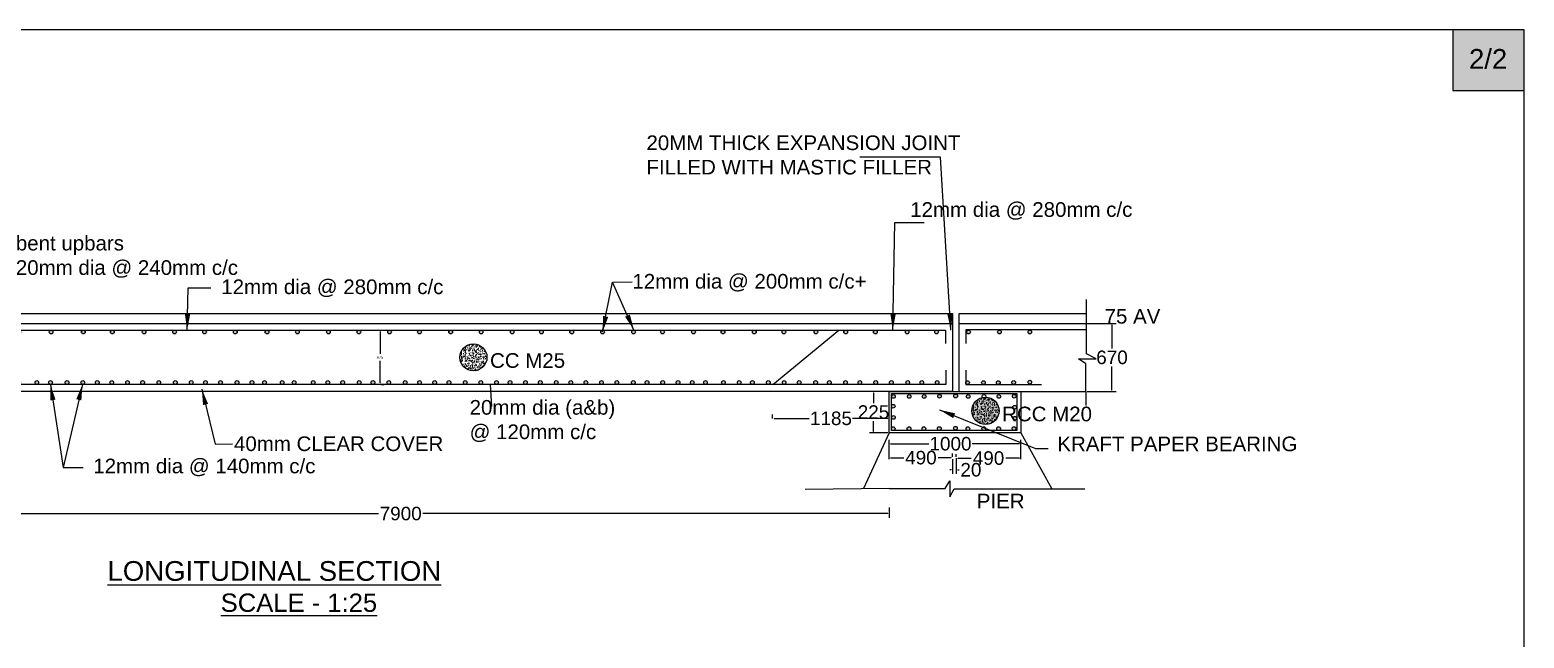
# Model space of a CAD drawing. Header units: inches. Extents: x 0 to 11487, y 0 to 10656.
# Drawn here: x 365.6 to 431.9, y 237.4 to 264.4 of the extents above; entities that cross this region are included whole.
import ezdxf

# ---------------------------------------------------------------- set-up
doc = ezdxf.new("R2010")
doc.units = ezdxf.units.IN
doc.header["$MEASUREMENT"] = 0
for name, color, linetype in [('DIMENSION', 255, 'Continuous'), ('DRAWING', 7, 'Continuous'), ('HATCH', 7, 'Continuous'), ('TEXT', 255, 'Continuous')]:
    doc.layers.add(name, color=color, linetype=linetype)
doc.styles.get("Standard").update_dxf_attribs({"font": 'arial.ttf'})
doc.styles.add('TIMES NEW ROMAN', font='times.ttf')
doc.dimstyles.new('dig', dxfattribs={"dimtxt": 0.125, "dimasz": 0.0625, "dimexe": 0.18, "dimexo": 0.0625, "dimgap": 0.09, "dimtad": 0, "dimtih": 1, "dimtoh": 1, "dimdec": 4, "dimzin": 0, "dimdsep": 46, "dimtxsty": 'Standard', "dimcen": 0.09, "dimadec": 0, "dimazin": 0, "dimtfac": 1, "dimtdec": 4, "dimtofl": 0, "dimtmove": 0, "dimatfit": 3, "dimldrblk": 'ARCHTICK', "dimfxl": 1, "dimtolj": 1, "dimtzin": 0, "dimarcsym": 0})
doc.dimstyles.new('ISO-25', dxfattribs={"dimtxt": 0.636364, "dimasz": 0.703125, "dimexe": 1.25, "dimexo": 0.625, "dimtad": 0, "dimtih": 1, "dimtoh": 1, "dimlfac": 100, "dimtxsty": 'TIMES NEW ROMAN', "dimcen": 2.5, "dimadec": 0, "dimazin": 0, "dimtfac": 1, "dimtmove": 0, "dimatfit": 3, "dimfxl": 1, "dimarcsym": 0})

# ---------------------------------------------------------------- blocks, each defined once
blk = doc.blocks.new('*D75')
at = {"layer": 'Defpoints', "color": 0, "ltscale": 0.02, "transparency": 16777216}
for p in [(360.416, 243.278), (403.763, 243.278), (403.763, 242.946)]:
    blk.add_point(p, dxfattribs=at)
at = {"layer": 'DIMENSION', "color": 0, "lineweight": -2, "ltscale": 0.02, "transparency": 16777216}
for p, q in [((360.416, 243.215), (360.416, 242.766)), ((360.479, 242.946), (381.107, 242.946)), ((403.7, 242.946), (383.072, 242.946)), ((403.763, 243.215), (403.763, 242.766))]:
    blk.add_line(p, q, dxfattribs=at)
at = {"layer": 'DIMENSION', "color": 0, "ltscale": 0.02, "transparency": 16777216}
for points in [[(360.479, 242.957), (360.479, 242.936), (360.416, 242.946)], [(403.7, 242.957), (403.7, 242.936), (403.763, 242.946)]]:
    blk.add_solid(points, dxfattribs=at)
at = {"layer": 'DIMENSION', "color": 0, "ltscale": 0.02, "transparency": 16777216, "insert": (382.09, 242.946), "char_height": 0.6, "attachment_point": 5}
blk.add_mtext('\\A1;7900', dxfattribs=at)
blk = doc.blocks.new('_ArchTick')
at = {"color": 0, "linetype": 'ByBlock', "const_width": 0.15}
blk.add_lwpolyline([(-0.5, -0.5), (0.5, 0.5)], dxfattribs=at)
blk = doc.blocks.new('*D81')
at = {"layer": 'Defpoints', "color": 0, "ltscale": 0.02, "transparency": 16777216}
for p in [(398.591, 247.17), (398.591, 247.107), (403.763, 247.107)]:
    blk.add_point(p, dxfattribs=at)
at = {"layer": 'DIMENSION', "color": 0, "lineweight": -2, "ltscale": 0.02, "transparency": 16777216}
for p, q in [((398.591, 247.169), (398.591, 247.35)), ((403.763, 247.169), (403.763, 247.35)), ((398.654, 247.17), (400.217, 247.17)), ((403.7, 247.17), (402.137, 247.17))]:
    blk.add_line(p, q, dxfattribs=at)
at = {"layer": 'DIMENSION', "color": 0, "ltscale": 0.02, "transparency": 16777216}
for points in [[(398.654, 247.18), (398.654, 247.159), (398.591, 247.17)], [(403.7, 247.18), (403.7, 247.159), (403.763, 247.17)]]:
    blk.add_solid(points, dxfattribs=at)
at = {"layer": 'DIMENSION', "color": 0, "ltscale": 0.02, "transparency": 16777216, "insert": (401.177, 247.17), "char_height": 0.6, "attachment_point": 5}
blk.add_mtext('\\A1;1185', dxfattribs=at)
blk = doc.blocks.new('*D76')
at = {"layer": 'Defpoints', "color": 0, "ltscale": 0.02, "transparency": 16777216}
for p in [(409.597, 246.043), (403.763, 245.298), (409.597, 245.293)]:
    blk.add_point(p, dxfattribs=at)
at = {"layer": 'DIMENSION', "color": 0, "lineweight": -2, "ltscale": 0.02, "transparency": 16777216}
for p, q in [((403.763, 245.361), (403.763, 246.223)), ((403.825, 246.043), (405.524, 246.043)), ((409.535, 246.043), (407.438, 246.043)), ((409.597, 245.356), (409.597, 246.223))]:
    blk.add_line(p, q, dxfattribs=at)
at = {"layer": 'DIMENSION', "color": 0, "ltscale": 0.02, "transparency": 16777216}
for points in [[(403.825, 246.053), (403.825, 246.032), (403.763, 246.043)], [(409.535, 246.053), (409.535, 246.032), (409.597, 246.043)]]:
    blk.add_solid(points, dxfattribs=at)
at = {"layer": 'DIMENSION', "color": 0, "ltscale": 0.02, "transparency": 16777216, "insert": (406.481, 246.043), "char_height": 0.6, "attachment_point": 5}
blk.add_mtext('\\A1;1000', dxfattribs=at)
blk = doc.blocks.new('*D82')
at = {"layer": 'Defpoints', "color": 0, "ltscale": 0.02, "transparency": 16777216}
for p in [(381.031, 251.084), (381.174, 251.084), (381.161, 248.679)]:
    blk.add_point(p, dxfattribs=at)
at = {"layer": 'DIMENSION', "color": 0, "lineweight": -2, "ltscale": 0.02, "transparency": 16777216}
for p, q in [((381.094, 251.084), (381.354, 251.084)), ((381.174, 251.022), (381.174, 250.036)), ((381.174, 248.742), (381.174, 249.728)), ((381.224, 248.679), (381.354, 248.679))]:
    blk.add_line(p, q, dxfattribs=at)
at = {"layer": 'DIMENSION', "color": 0, "ltscale": 0.02, "transparency": 16777216}
for points in [[(381.164, 251.022), (381.185, 251.022), (381.174, 251.084)], [(381.164, 248.742), (381.185, 248.742), (381.174, 248.679)]]:
    blk.add_solid(points, dxfattribs=at)
at = {"layer": 'DIMENSION', "color": 0, "ltscale": 0.02, "transparency": 16777216, "insert": (381.174, 249.882), "char_height": 0.125, "attachment_point": 5}
blk.add_mtext('\\A1;675', dxfattribs=at)
blk = doc.blocks.new('*D85')
at = {"layer": 'Defpoints', "color": 0, "ltscale": 0.02, "transparency": 16777216}
for p in [(403.065, 248.366), (403.763, 248.366), (403.763, 246.531)]:
    blk.add_point(p, dxfattribs=at)
at = {"layer": 'DIMENSION', "color": 0, "lineweight": -2, "ltscale": 0.02, "transparency": 16777216}
for p, q in [((403.7, 248.366), (402.885, 248.366)), ((403.065, 248.304), (403.065, 247.845)), ((403.065, 246.593), (403.065, 247.052)), ((403.7, 246.531), (402.885, 246.531))]:
    blk.add_line(p, q, dxfattribs=at)
at = {"layer": 'DIMENSION', "color": 0, "ltscale": 0.02, "transparency": 16777216}
for points in [[(403.054, 248.304), (403.075, 248.304), (403.065, 248.366)], [(403.054, 246.593), (403.075, 246.593), (403.065, 246.531)]]:
    blk.add_solid(points, dxfattribs=at)
at = {"layer": 'DIMENSION', "color": 0, "ltscale": 0.02, "transparency": 16777216, "insert": (403.065, 247.448), "char_height": 0.6, "attachment_point": 5}
blk.add_mtext('\\A1;225', dxfattribs=at)
blk = doc.blocks.new('*D78')
at = {"layer": 'Defpoints', "color": 0, "ltscale": 0.02, "transparency": 16777216}
for p in [(403.763, 245.426), (403.763, 245.298), (406.576, 245.41)]:
    blk.add_point(p, dxfattribs=at)
at = {"layer": 'DIMENSION', "color": 0, "lineweight": -2, "ltscale": 0.02, "transparency": 16777216}
for p, q in [((403.763, 245.361), (403.763, 245.606)), ((403.825, 245.426), (404.405, 245.426)), ((406.513, 245.426), (405.933, 245.426)), ((406.576, 245.472), (406.576, 245.606))]:
    blk.add_line(p, q, dxfattribs=at)
at = {"layer": 'DIMENSION', "color": 0, "ltscale": 0.02, "transparency": 16777216}
for points in [[(403.825, 245.436), (403.825, 245.415), (403.763, 245.426)], [(406.513, 245.436), (406.513, 245.415), (406.576, 245.426)]]:
    blk.add_solid(points, dxfattribs=at)
at = {"layer": 'DIMENSION', "color": 0, "ltscale": 0.02, "transparency": 16777216, "insert": (405.169, 245.426), "char_height": 0.6, "attachment_point": 5}
blk.add_mtext('\\A1;490', dxfattribs=at)
blk = doc.blocks.new('*D79')
at = {"layer": 'Defpoints', "color": 0, "ltscale": 0.02, "transparency": 16777216}
for p in [(406.738, 245.407), (409.597, 245.407), (409.597, 245.407)]:
    blk.add_point(p, dxfattribs=at)
at = {"layer": 'DIMENSION', "color": 0, "lineweight": -2, "ltscale": 0.02, "transparency": 16777216}
for p, q in [((406.738, 245.469), (406.738, 245.587)), ((406.801, 245.407), (407.404, 245.407)), ((409.535, 245.407), (408.932, 245.407)), ((409.597, 245.469), (409.597, 245.587))]:
    blk.add_line(p, q, dxfattribs=at)
at = {"layer": 'DIMENSION', "color": 0, "ltscale": 0.02, "transparency": 16777216}
for points in [[(406.801, 245.417), (406.801, 245.396), (406.738, 245.407)], [(409.535, 245.417), (409.535, 245.396), (409.597, 245.407)]]:
    blk.add_solid(points, dxfattribs=at)
at = {"layer": 'DIMENSION', "color": 0, "ltscale": 0.02, "transparency": 16777216, "insert": (408.168, 245.407), "char_height": 0.6, "attachment_point": 5}
blk.add_mtext('\\A1;490', dxfattribs=at)
blk = doc.blocks.new('*D80')
at = {"layer": 'Defpoints', "color": 0, "ltscale": 0.02, "transparency": 16777216}
for p in [(406.576, 245.426), (406.738, 245.469), (406.738, 244.888)]:
    blk.add_point(p, dxfattribs=at)
at = {"layer": 'DIMENSION', "color": 0, "lineweight": -2, "ltscale": 0.02, "transparency": 16777216}
for p, q in [((406.576, 245.363), (406.576, 244.708)), ((406.738, 245.407), (406.738, 244.708)), ((406.513, 244.888), (406.451, 244.888)), ((406.801, 244.888), (406.863, 244.888))]:
    blk.add_line(p, q, dxfattribs=at)
at = {"layer": 'DIMENSION', "color": 0, "ltscale": 0.02, "transparency": 16777216}
for points in [[(406.513, 244.899), (406.513, 244.878), (406.576, 244.888)], [(406.801, 244.899), (406.801, 244.878), (406.738, 244.888)]]:
    blk.add_solid(points, dxfattribs=at)
at = {"layer": 'DIMENSION', "color": 0, "ltscale": 0.02, "transparency": 16777216, "insert": (407.387, 244.888), "char_height": 0.6, "attachment_point": 5}
blk.add_mtext('\\A1;20', dxfattribs=at)
blk = doc.blocks.new('*D86')
at = {"layer": 'Defpoints', "color": 0, "ltscale": 0.02, "transparency": 16777216}
for p in [(412.489, 251.383), (413.645, 251.383), (412.489, 248.366)]:
    blk.add_point(p, dxfattribs=at)
at = {"layer": 'DIMENSION', "color": 0, "lineweight": -2, "ltscale": 0.02, "transparency": 16777216}
for p, q in [((412.551, 251.383), (413.825, 251.383)), ((413.645, 251.32), (413.645, 250.271)), ((413.645, 248.429), (413.645, 249.478)), ((412.551, 248.366), (413.825, 248.366))]:
    blk.add_line(p, q, dxfattribs=at)
at = {"layer": 'DIMENSION', "color": 0, "ltscale": 0.02, "transparency": 16777216}
for points in [[(413.634, 251.32), (413.655, 251.32), (413.645, 251.383)], [(413.634, 248.429), (413.655, 248.429), (413.645, 248.366)]]:
    blk.add_solid(points, dxfattribs=at)
at = {"layer": 'DIMENSION', "color": 0, "ltscale": 0.02, "transparency": 16777216, "insert": (413.645, 249.875), "char_height": 0.6, "attachment_point": 5}
blk.add_mtext('\\A1;670', dxfattribs=at)

msp = doc.modelspace()

# ---------------------------------------------------------------- hatches: boundary and pattern name
at = {"layer": 'HATCH', "ltscale": 0.02}
h = msp.add_hatch(color=256, dxfattribs=at)
h.paths.add_polyline_path([(431.92859, 264.40729), (428.77042, 264.40729), (428.77042, 261.71722), (431.92859, 261.71722)])
h.paths.add_polyline_path([(429.25951, 262.44451), (431.40531, 262.44451), (431.40531, 263.79806), (429.25951, 263.79806)], flags=24)
at = {"layer": 'HATCH'}
h = msp.add_hatch(color=256, dxfattribs=at)
h.paths.add_polyline_path([(372.14218, 251.00375, 0.35194172), (372.07734, 251.08445), (372.04173, 251.08445, 0.35194172), (371.9769, 251.00375, 1)])
h.paths.add_polyline_path([(370.79039, 251.00375, 0.35194172), (370.72556, 251.08445), (370.68995, 251.08445, 0.35194172), (370.62512, 251.00375, 1)])
h.paths.add_polyline_path([(369.37917, 251.00375, 0.35194172), (369.31434, 251.08445), (369.27872, 251.08445, 0.35194172), (369.21389, 251.00375, 1)])
h.paths.add_polyline_path([(368.0929, 251.00375, 0.35194172), (368.02807, 251.08445), (367.99246, 251.08445, 0.35194172), (367.92762, 251.00375, 1)])
h.paths.add_polyline_path([(366.66358, 251.00375, 0.35194172), (366.59875, 251.08445), (366.56313, 251.08445, 0.35194172), (366.4983, 251.00375, 1)])
h.paths.add_polyline_path([(365.31513, 251.00375, 0.35194172), (365.2503, 251.08445), (365.21469, 251.08445, 0.35194172), (365.14985, 251.00375, 1)])
h.paths.add_polyline_path([(362.57683, 251.00375, 0.35194172), (362.51199, 251.08445), (362.47638, 251.08445, 0.35194172), (362.41155, 251.00375, 1)])
h = msp.add_hatch(color=256, dxfattribs=at)
h.paths.add_polyline_path([(380.31685, 251.00375, 0.35194172), (380.25202, 251.08445), (380.2164, 251.08445, 0.35194172), (380.15157, 251.00375, 1)])
h.paths.add_polyline_path([(378.96774, 251.00375, 0.35194172), (378.90291, 251.08445), (378.8673, 251.08445, 0.35194172), (378.80247, 251.00375, 1)])
h.paths.add_polyline_path([(377.59219, 251.00375, 0.35194172), (377.52736, 251.08445), (377.49175, 251.08445, 0.35194172), (377.42691, 251.00375, 1)])
h.paths.add_polyline_path([(376.2431, 251.00375, 0.35194172), (376.17827, 251.08445), (376.14265, 251.08445, 0.35194172), (376.07782, 251.00375, 1)])
h.paths.add_polyline_path([(374.83448, 251.00375, 0.35194172), (374.76964, 251.08445), (374.73403, 251.08445, 0.35194172), (374.6692, 251.00375, 1)])
h.paths.add_polyline_path([(373.47214, 251.00375, 0.35194172), (373.40731, 251.08445), (373.3717, 251.08445, 0.35194172), (373.30686, 251.00375, 1)])
h = msp.add_hatch(color=256, dxfattribs=at)
h.paths.add_polyline_path([(387.12056, 251.00375, 0.35194172), (387.05572, 251.08445), (387.02011, 251.08445, 0.35194172), (386.95528, 251.00375, 1)])
h.paths.add_polyline_path([(385.74499, 251.00375, 0.35194172), (385.68016, 251.08445), (385.64455, 251.08445, 0.35194172), (385.57971, 251.00375, 1)])
h.paths.add_polyline_path([(384.38929, 251.00375, 0.35194172), (384.32445, 251.08445), (384.28884, 251.08445, 0.35194172), (384.22401, 251.00375, 1)])
h.paths.add_polyline_path([(383.00712, 251.00375, 0.35194172), (382.94229, 251.08445), (382.90667, 251.08445, 0.35194172), (382.84184, 251.00375, 1)])
h.paths.add_polyline_path([(381.67917, 251.00375, 0.35194172), (381.61434, 251.08445), (381.57872, 251.08445, 0.35194172), (381.51389, 251.00375, 1)])
h = msp.add_hatch(color=256, dxfattribs=at)
h.paths.add_polyline_path([(396.47093, 251.00375, 0.35194172), (396.4061, 251.08445), (396.37049, 251.08445, 0.35194172), (396.30565, 251.00375, 1)])
h.paths.add_polyline_path([(395.16151, 251.00375, 0.35194172), (395.09668, 251.08445), (395.06107, 251.08445, 0.35194172), (394.99624, 251.00375, 1)])
h.paths.add_polyline_path([(393.78669, 251.00375, 0.35194172), (393.72186, 251.08445), (393.68625, 251.08445, 0.35194172), (393.62141, 251.00375, 1)])
h.paths.add_polyline_path([(392.50372, 251.00375, 0.35194172), (392.43889, 251.08445), (392.40328, 251.08445, 0.35194172), (392.33844, 251.00375, 1)])
h.paths.add_polyline_path([(391.12817, 251.00375, 0.35194172), (391.06334, 251.08445), (391.02772, 251.08445, 0.35194172), (390.96289, 251.00375, 1)])
h.paths.add_polyline_path([(389.75923, 251.00375, 0.35194172), (389.6944, 251.08445), (389.65879, 251.08445, 0.35194172), (389.59396, 251.00375, 1)])
h.paths.add_polyline_path([(388.41674, 251.00375, 0.35194172), (388.35191, 251.08445), (388.3163, 251.08445, 0.35194172), (388.25147, 251.00375, 1)])
h = msp.add_hatch(color=256, dxfattribs=at)
h.paths.add_polyline_path([(405.94395, 251.00375, 0.35194172), (405.87912, 251.08445), (405.8435, 251.08445, 0.35194172), (405.77867, 251.00375, 1)])
h.paths.add_polyline_path([(404.6449, 251.00375, 0.35194172), (404.58007, 251.08445), (404.54445, 251.08445, 0.35194172), (404.47962, 251.00375, 1)])
h.paths.add_polyline_path([(403.22966, 251.00375, 0.35194172), (403.16483, 251.08445), (403.12921, 251.08445, 0.35194172), (403.06438, 251.00375, 1)])
h.paths.add_polyline_path([(401.91363, 251.00375, 0.35194172), (401.8488, 251.08445), (401.81318, 251.08445, 0.35194172), (401.74835, 251.00375, 1)])
h.paths.add_polyline_path([(400.59098, 251.00375, 0.35194172), (400.52615, 251.08445), (400.49054, 251.08445, 0.35194172), (400.4257, 251.00375, 1)])
h.paths.add_polyline_path([(399.16913, 251.00375, 0.35194172), (399.1043, 251.08445), (399.06868, 251.08445, 0.35194172), (399.00385, 251.00375, 1)])
h.paths.add_polyline_path([(397.85971, 251.00375, 0.35194172), (397.79488, 251.08445), (397.75927, 251.08445, 0.35194172), (397.69443, 251.00375, 1)])
h = msp.add_hatch(color=256, dxfattribs=at)
h.paths.add_polyline_path([(407.15731, 248.75631, 1), (407.32259, 248.75631, 1)])
h.paths.add_polyline_path([(407.85832, 248.75631, 1), (408.0236, 248.75631, 1)])
h.paths.add_polyline_path([(408.51964, 248.75631, 1), (408.68492, 248.75631, 1)])
h.paths.add_polyline_path([(409.20081, 248.7641, 1), (409.36609, 248.7641, 1)])
h.paths.add_polyline_path([(409.91504, 248.77732, 1), (410.08031, 248.77732, 1)])
h.paths.add_polyline_path([(407.20052, 251.00375, 1), (407.3658, 251.00375, 1)])
h.paths.add_polyline_path([(408.73474, 251.00375, 1), (408.56946, 251.00375, 1)])
h.paths.add_polyline_path([(410.08031, 251.00375, 1), (409.91504, 251.00375, 1)])
h = msp.add_hatch(dxfattribs=at)
h.set_pattern_fill('AR-CONC', color=256, scale=0.032511)
h.set_pattern_definition([(50, (-129.82058, -295.1774), (0.233189913, -0.020401474), [0.0243834, -0.26821742]), (355, (-129.82058, -295.1774), (-0.04510973, 0.24454671), [0.01950672, -0.21457394]), (100.451444, (-129.80115, -295.1791), (0.188080185, 0.224145234), [0.0207227, -0.227949734]), (46.1842, (-129.82058, -295.1124), (0.34697299, -0.05381231), [0.0365751, -0.40232614]), (96.635635, (-129.79166, -295.11687), (0.30386984, 0.31669767), [0.03108407, -0.3419248]), (351.184164, (-129.82058, -295.1124), (0.30386984, 0.31669767), [0.02926008, -0.3218609]), (21, (-129.78807, -295.12864), (0.19406166, -0.130896244), [0.0243834, -0.26821742]), (326, (-129.78807, -295.12864), (0.07910474, 0.235755), [0.01950672, -0.21457394]), (71.451445, (-129.7719, -295.13955), (0.2731664, 0.10485876), [0.0207227, -0.227949734]), (37.5, (-129.82058, -295.17741), (0.003953315, 0.108227796), [0, -0.211973042, 0, -0.21782506, 0, -0.215386719]), (7.5, (-129.82058, -295.17741), (0.085527071, 0.128227992), [0, -0.124192795, 0, -0.207096362, 0, -0.082090787]), (327.5, (-129.89308, -295.17741), (0.173552095, -0.00733286), [0, -0.081278007, 0, -0.253587382, 0, -0.33649095]), (317.5, (-129.92559, -295.17741), (0.189600838, 0.032545334), [0, -0.10566141, 0, -0.16840803, 0, -0.23895734])])
h.paths.add_polyline_path([(384.70946, 249.87937, 1), (385.91613, 249.87937, 1)])
h = msp.add_hatch(color=256, dxfattribs=at)
h.paths.add_polyline_path([(358.29488, 248.79749), (358.29488, 248.72678, 0.80020228), (358.45222, 248.76214, 0.80020228)])
h.paths.add_polyline_path([(359.08047, 248.76214, 1), (358.91519, 248.76214, 1)])
h.paths.add_polyline_path([(359.80131, 248.76214, 1), (359.63603, 248.76214, 1)])
h.paths.add_polyline_path([(360.3172, 248.76214, 1), (360.48248, 248.76214, 1)])
h.paths.add_polyline_path([(361.22978, 248.76214, 1), (361.0645, 248.76214, 1)])
h.paths.add_polyline_path([(361.69275, 248.76214, 1), (361.85803, 248.76214, 1)])
h.paths.add_polyline_path([(362.3144, 248.76214, 1), (362.47967, 248.76214, 1)])
h.paths.add_polyline_path([(363.04185, 248.76214, 1), (363.20713, 248.76214, 1)])
h.paths.add_polyline_path([(363.91474, 248.76214, 1), (363.74947, 248.76214, 1)])
h.paths.add_polyline_path([(364.43725, 248.76214, 1), (364.60253, 248.76214, 1)])
h.paths.add_polyline_path([(365.13512, 248.81599, 0.17935194), (365.11516, 248.76214, 0.66778381), (365.25617, 248.70364)])
h.paths.add_polyline_path([(365.13512, 248.81599), (365.25617, 248.70364, 0.1991962), (365.28044, 248.76214, 0.69584662)])
h.paths.add_polyline_path([(365.86907, 248.76214, 1), (366.03435, 248.76214, 1)])
h.paths.add_polyline_path([(366.47088, 248.76214, 1), (366.63616, 248.76214, 1)])
h.paths.add_polyline_path([(367.20495, 248.76214, 1), (367.37023, 248.76214, 1)])
h = msp.add_hatch(color=256, dxfattribs=at)
h.paths.add_polyline_path([(367.90595, 248.76214, 1), (368.07123, 248.76214, 1)])
h.paths.add_polyline_path([(368.54743, 248.76214, 1), (368.71271, 248.76214, 1)])
h.paths.add_polyline_path([(369.18892, 248.76214, 1), (369.3542, 248.76214, 1)])
h.paths.add_polyline_path([(369.88992, 248.76214, 1), (370.0552, 248.76214, 1)])
h.paths.add_polyline_path([(370.55785, 248.76214, 1), (370.72313, 248.76214, 1)])
h = msp.add_hatch(color=256, dxfattribs=at)
h.paths.add_polyline_path([(378.77446, 248.76214, 1), (378.93974, 248.76214, 1)])
h.paths.add_polyline_path([(378.12635, 248.76214, 1), (378.29163, 248.76214, 1)])
h.paths.add_polyline_path([(377.27986, 248.76214, 1), (377.44514, 248.76214, 1)])
h.paths.add_polyline_path([(376.91608, 248.76214, 1), (376.7508, 248.76214, 1)])
h.paths.add_polyline_path([(375.96383, 248.76214, 1), (376.1291, 248.76214, 1)])
h.paths.add_polyline_path([(375.40831, 248.76214, 1), (375.57359, 248.76214, 1)])
h.paths.add_polyline_path([(374.74699, 248.76214, 1), (374.91227, 248.76214, 1)])
h.paths.add_polyline_path([(374.01293, 248.76214, 1), (374.17821, 248.76214, 1)])
h.paths.add_polyline_path([(373.34499, 248.76214, 1), (373.51027, 248.76214, 1)])
h.paths.add_polyline_path([(372.71673, 248.76214, 1), (372.88201, 248.76214, 1)])
h.paths.add_polyline_path([(372.00911, 248.76214, 1), (372.17439, 248.76214, 1)])
h.paths.add_polyline_path([(371.2787, 248.76214, 1), (371.44398, 248.76214, 1)])
h = msp.add_hatch(color=256, dxfattribs=at)
h.paths.add_polyline_path([(379.43399, 248.76214, 1), (379.59926, 248.76214, 1)])
h.paths.add_polyline_path([(380.16806, 248.76214, 1), (380.33334, 248.76214, 1)])
h.paths.add_polyline_path([(380.77648, 248.76214, 1), (380.94176, 248.76214, 1)])
h.paths.add_polyline_path([(381.47747, 248.76214, 1), (381.64275, 248.76214, 1)])
h.paths.add_polyline_path([(382.2046, 248.76214, 1), (382.36988, 248.76214, 1)])
h.paths.add_polyline_path([(382.84641, 248.76214, 1), (383.01169, 248.76214, 1)])
h.paths.add_polyline_path([(383.51435, 248.76214, 1), (383.67963, 248.76214, 1)])
h.paths.add_polyline_path([(384.14923, 248.76214, 1), (384.31451, 248.76214, 1)])
h.paths.add_polyline_path([(384.87007, 248.76214, 1), (385.03535, 248.76214, 1)])
h.paths.add_polyline_path([(385.55784, 248.76214, 1), (385.72312, 248.76214, 1)])
h.paths.add_polyline_path([(386.25606, 248.76214, 1), (386.42134, 248.76214, 1)])
h.paths.add_polyline_path([(386.85787, 248.76214, 1), (387.02315, 248.76214, 1)])
h = msp.add_hatch(color=256, dxfattribs=at)
h.paths.add_polyline_path([(387.53903, 248.76214, 1), (387.70431, 248.76214, 1)])
h.paths.add_polyline_path([(388.20036, 248.76214, 1), (388.36564, 248.76214, 1)])
h.paths.add_polyline_path([(388.90797, 248.76214, 1), (389.07325, 248.76214, 1)])
h.paths.add_polyline_path([(389.55606, 248.76214, 1), (389.72134, 248.76214, 1)])
h.paths.add_polyline_path([(390.224, 248.76214, 1), (390.38928, 248.76214, 1)])
h.paths.add_polyline_path([(390.91178, 248.76214, 1), (391.07706, 248.76214, 1)])
h.paths.add_polyline_path([(391.59955, 248.76214, 1), (391.76483, 248.76214, 1)])
h.paths.add_polyline_path([(392.32701, 248.76214, 1), (392.49229, 248.76214, 1)])
h.paths.add_polyline_path([(392.93543, 248.76214, 1), (393.10071, 248.76214, 1)])
h.paths.add_polyline_path([(393.62983, 248.76214, 1), (393.7951, 248.76214, 1)])
h = msp.add_hatch(color=256, dxfattribs=at)
h.paths.add_polyline_path([(394.31098, 248.76214, 1), (394.47626, 248.76214, 1)])
h.paths.add_polyline_path([(394.93924, 248.76214, 1), (395.10452, 248.76214, 1)])
h.paths.add_polyline_path([(395.52524, 248.76214, 1), (395.69052, 248.76214, 1)])
h.paths.add_polyline_path([(396.32543, 248.76214, 1), (396.49071, 248.76214, 1)])
h.paths.add_polyline_path([(397.02645, 248.76214, 1), (397.19172, 248.76214, 1)])
h.paths.add_polyline_path([(397.60841, 248.76214, 1), (397.77368, 248.76214, 1)])
h.paths.add_polyline_path([(398.31602, 248.76214, 1), (398.4813, 248.76214, 1)])
h.paths.add_polyline_path([(399.01703, 248.76214, 1), (399.18231, 248.76214, 1)])
h = msp.add_hatch(color=256, dxfattribs=at)
h.paths.add_polyline_path([(399.68497, 248.76214, 1), (399.85025, 248.76214, 1)])
h.paths.add_polyline_path([(400.41501, 248.76214, 1), (400.58029, 248.76214, 1)])
h.paths.add_polyline_path([(401.18871, 248.76214, 1), (401.02343, 248.76214, 1)])
h.paths.add_polyline_path([(401.74427, 248.76214, 1), (401.90955, 248.76214, 1)])
h.paths.add_polyline_path([(402.37915, 248.76214, 1), (402.54443, 248.76214, 1)])
h.paths.add_polyline_path([(403.08015, 248.76214, 1), (403.24543, 248.76214, 1)])
h.paths.add_polyline_path([(403.77455, 248.76214, 1), (403.93983, 248.76214, 1)])
h.paths.add_polyline_path([(404.502, 248.76214, 1), (404.66728, 248.76214, 1)])
h.paths.add_polyline_path([(405.12364, 248.76214, 1), (405.28892, 248.76214, 1)])
h.paths.add_polyline_path([(405.80481, 248.76214, 1), (405.97009, 248.76214, 1)])
h = msp.add_hatch(color=256, dxfattribs=at)
h.paths.add_polyline_path([(404.02288, 247.70817, 1), (403.8576, 247.70817, 1)])
h.paths.add_polyline_path([(404.03011, 247.21424, 1), (403.86483, 247.21424, 1)])
h.paths.add_polyline_path([(403.94003, 246.63022), (403.94045, 246.63022, 0.41347856), (404.02288, 246.71286, 1), (403.8576, 246.71286, 0.41347856)])
h.paths.add_polyline_path([(404.03349, 248.14514, 1), (403.86821, 248.14514, 1)])
h.paths.add_polyline_path([(409.39094, 248.15292, 1), (409.22566, 248.15292, 1)])
h.paths.add_polyline_path([(409.41188, 247.66726, 1), (409.2466, 247.66726, 1)], flags=16)
h.paths.add_polyline_path([(409.41911, 247.17332, 1), (409.25383, 247.17332, 1)], flags=16)
h.paths.add_polyline_path([(409.38033, 246.72065, 1), (409.21505, 246.72065, 1)])
h.paths.add_polyline_path([(408.60811, 247.85377), (412.80574, 247.85377), (412.80574, 246.85626), (408.60811, 246.85626)], flags=9)
h = msp.add_hatch(color=256, dxfattribs=at)
h.paths.add_polyline_path([(404.7345, 248.14514, 1), (404.56922, 248.14514, 1)])
h.paths.add_polyline_path([(405.39583, 248.14514, 1), (405.23055, 248.14514, 1)])
h.paths.add_polyline_path([(406.07699, 248.15292, 1), (405.91171, 248.15292, 1)])
h.paths.add_polyline_path([(406.79122, 248.16614, 1), (406.62594, 248.16614, 1)])
h.paths.add_polyline_path([(407.34744, 248.14514, 1), (407.18216, 248.14514, 1)])
h.paths.add_polyline_path([(408.63429, 247.5067, 0.40954218), (408.04059, 248.10996, -0.56558544), (407.89967, 248.09558, 0.35133555), (407.42761, 247.5067, 1)])
h.paths.add_polyline_path([(408.70977, 248.14514, 1), (408.54449, 248.14514, 1)])
h = msp.add_hatch(dxfattribs=at)
h.set_pattern_fill('AR-CONC', color=256, scale=0.032511)
h.set_pattern_definition([(50, (-107.10242, -297.55008), (0.233189913, -0.020401474), [0.0243834, -0.26821742]), (355, (-107.10242, -297.55008), (-0.04510973, 0.24454671), [0.01950672, -0.21457394]), (100.451444, (-107.083, -297.55178), (0.188080185, 0.224145234), [0.0207227, -0.227949734]), (46.1842, (-107.10242, -297.48506), (0.34697299, -0.05381231), [0.0365751, -0.40232614]), (96.635635, (-107.0735, -297.48955), (0.30386984, 0.31669767), [0.03108407, -0.3419248]), (351.184164, (-107.10242, -297.48506), (0.30386984, 0.31669767), [0.02926008, -0.3218609]), (21, (-107.06991, -297.50132), (0.19406166, -0.130896244), [0.0243834, -0.26821742]), (326, (-107.0699, -297.50132), (0.07910474, 0.235755), [0.01950672, -0.21457394]), (71.451445, (-107.05374, -297.51223), (0.2731664, 0.10485876), [0.0207227, -0.227949734]), (37.5, (-107.10242, -297.55008), (0.003953315, 0.108227796), [0, -0.211973042, 0, -0.21782506, 0, -0.215386719]), (7.5, (-107.10242, -297.55008), (0.085527071, 0.128227992), [0, -0.124192795, 0, -0.207096362, 0, -0.082090787]), (327.5, (-107.17492, -297.55008), (0.173552095, -0.00733286), [0, -0.081278007, 0, -0.253587382, 0, -0.33649095]), (317.5, (-107.20743, -297.55008), (0.189600838, 0.032545334), [0, -0.10566141, 0, -0.16840803, 0, -0.23895734])])
h.paths.add_polyline_path([(407.42761, 247.5067, 1), (408.63429, 247.5067, 1)])
h = msp.add_hatch(color=256, dxfattribs=at)
h.paths.add_polyline_path([(404.72389, 246.71286, 1), (404.55861, 246.71286, 0.41347856), (404.64104, 246.63022), (404.64146, 246.63022, 0.41347856)])
h.paths.add_polyline_path([(405.30237, 246.63022), (405.30278, 246.63022, 0.41347856), (405.38521, 246.71286, 1), (405.21993, 246.71286, 0.41347856)])
h.paths.add_polyline_path([(406.06638, 246.72065, 1), (405.9011, 246.72065, 1)])
h.paths.add_polyline_path([(406.78061, 246.73387, 1), (406.61533, 246.73387, 1)])
h.paths.add_polyline_path([(407.33682, 246.71286, 1), (407.17155, 246.71286, 0.41347856), (407.25398, 246.63022), (407.25439, 246.63022, 0.41347856)])
h.paths.add_polyline_path([(408.03784, 246.71286, 1), (407.87256, 246.71286, 0.41347856), (407.95499, 246.63022), (407.9554, 246.63022, 0.41347856)])
h.paths.add_polyline_path([(408.69916, 246.71286, 1), (408.53388, 246.71286, 0.41347856), (408.61631, 246.63022), (408.61673, 246.63022, 0.41347856)])

# ---------------------------------------------------------------- linework, layer by layer
at = {"layer": 'DRAWING'}
for p, q in [((403.76282, 246.53058), (402.61635, 244.0656)), ((403.76282, 244.0656), (406.24834, 244.0656)), ((406.24834, 244.0656), (406.4507, 244.40066)), ((406.4507, 244.40066), (406.4507, 243.69303)), ((406.4507, 243.69303), (406.64385, 244.04685)), ((406.64385, 244.04685), (412.43822, 244.04685))]:
    msp.add_line(p, q, dxfattribs=at)
for points in [[(412.48886, 248.36628), (412.48886, 249.58899), (412.16087, 249.814), (412.94655, 249.814), (412.52118, 250.029), (412.52118, 252.44387)], [(357.95042, 251.38274), (406.57551, 251.38274)], [(406.86134, 248.36628), (406.86134, 251.83014), (412.52118, 251.83014)], [(406.86134, 251.38274), (412.52118, 251.38274)], [(358.2575, 250.50572), (358.2575, 251.08445), (406.25919, 251.08445), (406.25919, 250.49846)], [(398.59696, 248.6795), (401.52295, 251.08445)], [(407.17955, 250.49751), (407.17955, 251.11878), (412.52118, 251.11878)], [(406.27959, 249.31104), (406.27959, 248.6795), (358.29488, 248.6795), (358.29488, 249.31368)], [(407.15729, 249.31532), (407.15729, 248.67367), (410.5145, 248.67367)], [(409.59543, 248.36628), (412.48886, 248.36628), (412.48886, 247.74471)], [(409.59543, 246.53058), (410.96965, 244.04685)], [(403.76282, 244.0656), (400.03633, 244.01819)]]:
    msp.add_lwpolyline(points, dxfattribs=at)
for points in [[(357.95042, 251.83014), (406.57551, 251.83014), (406.57551, 248.36628), (357.95042, 248.36628)], [(403.76282, 248.36628), (409.59543, 248.36628), (409.59543, 246.53058), (403.76282, 246.53058)]]:
    msp.add_lwpolyline(points, close=True, dxfattribs=at)
at = {"layer": 'DRAWING', "ltscale": 0.02}
msp.add_lwpolyline([(403.8576, 248.26815), (409.42098, 248.26815), (409.42098, 246.63022), (403.8576, 246.63022)], close=True, dxfattribs=at)
at = {"layer": 'DRAWING'}
for centre in [(385.3128, 249.87937), (408.03095, 247.5067)]:
    msp.add_circle(centre, 0.60334, dxfattribs=at)
at = {"layer": 'HATCH'}
for centre in [(366.58094, 251.00375), (368.01026, 251.00375), (369.29653, 251.00375), (370.70775, 251.00375), (372.05954, 251.00375), (373.3895, 251.00375), (374.75184, 251.00375), (376.16046, 251.00375), (377.50955, 251.00375), (378.8851, 251.00375), (380.23421, 251.00375), (381.59653, 251.00375), (382.92448, 251.00375), (384.30665, 251.00375), (385.66235, 251.00375), (387.03792, 251.00375), (388.3341, 251.00375), (389.6766, 251.00375), (391.04553, 251.00375), (392.42108, 251.00375), (393.70405, 251.00375), (395.07887, 251.00375), (396.38829, 251.00375), (397.77707, 251.00375), (399.08649, 251.00375), (400.50834, 251.00375), (401.83099, 251.00375), (403.14702, 251.00375), (404.56226, 251.00375), (405.86131, 251.00375), (407.28316, 251.00375), (408.6521, 251.00375), (409.99767, 251.00375), (365.95171, 248.76214), (366.55352, 248.76214), (367.28759, 248.76214), (367.98859, 248.76214), (368.63007, 248.76214), (369.27156, 248.76214), (369.97256, 248.76214), (370.64049, 248.76214), (371.36134, 248.76214), (372.09175, 248.76214), (372.79937, 248.76214), (373.42763, 248.76214), (374.09557, 248.76214), (374.82963, 248.76214), (375.49095, 248.76214), (376.04646, 248.76214), (376.83344, 248.76214), (377.3625, 248.76214), (378.20899, 248.76214), (378.8571, 248.76214), (379.51663, 248.76214), (380.2507, 248.76214), (380.85912, 248.76214), (381.56011, 248.76214), (382.28724, 248.76214), (382.92905, 248.76214), (383.59699, 248.76214), (384.23187, 248.76214), (384.95271, 248.76214), (385.64048, 248.76214), (386.3387, 248.76214), (386.94051, 248.76214), (387.62167, 248.76214), (388.283, 248.76214), (388.99061, 248.76214), (389.6387, 248.76214), (390.30664, 248.76214), (390.99442, 248.76214), (391.68219, 248.76214), (392.40965, 248.76214), (393.01807, 248.76214), (393.71247, 248.76214), (394.39362, 248.76214), (395.02188, 248.76214), (395.60788, 248.76214), (396.40807, 248.76214), (397.10908, 248.76214), (397.69105, 248.76214), (398.39866, 248.76214), (399.09967, 248.76214), (399.76761, 248.76214), (400.49765, 248.76214), (401.10607, 248.76214), (401.82691, 248.76214), (402.46179, 248.76214), (403.16279, 248.76214), (403.85719, 248.76214), (404.58464, 248.76214), (405.20628, 248.76214), (405.88745, 248.76214), (407.23995, 248.75631), (407.94096, 248.75631), (408.60228, 248.75631), (409.28345, 248.7641), (409.99767, 248.77732), (403.95085, 248.14514), (404.65186, 248.14514), (405.31319, 248.14514), (405.99435, 248.15292), (406.70858, 248.16614), (407.2648, 248.14514), (407.96581, 248.14514), (408.62713, 248.14514), (409.3083, 248.15292), (403.94024, 247.70817), (403.94747, 247.21424), (409.32924, 247.66726), (403.94024, 246.71286), (404.64125, 246.71286), (405.30257, 246.71286), (405.98374, 246.72065), (406.69797, 246.73387), (407.25419, 246.71286), (407.9552, 246.71286), (408.61652, 246.71286), (409.29769, 246.72065), (409.33647, 247.17332)]:
    msp.add_circle(centre, 0.08264, dxfattribs=at)
at = {"layer": 'TEXT', "ltscale": 0.02}
for points in [[(431.92859, 264.40729), (330.5986, 264.40729), (330.5986, 184.49722), (431.92859, 184.49722)], [(431.92859, 264.40729), (428.77042, 264.40729), (428.77042, 261.71722), (431.92859, 261.71722)]]:
    msp.add_lwpolyline(points, close=True, dxfattribs=at)

# ---------------------------------------------------------------- texts
at = {"layer": 'TEXT'}
for s, height, p in [('2/2', 0.872604, (429.4851, 262.68498)), ('%%ULONGITUDINAL SECTION', 0.875, (369.08183, 239.96394)), ('%%USCALE - 1:25', 0.8127801, (374.10363, 238.58782))]:
    msp.add_text(s, height=height, dxfattribs=at).set_placement(p)
at = {"layer": 'TEXT', "attachment_point": 1}
for s, insert, char_height, width in [('20MM THICK EXPANSION JOINT FILLED WITH MASTIC FILLER', (392.99235, 259.72551), 0.6502241, 16.6080752), ('12mm dia @ 280mm c/c ', (404.69408, 256.76299), 0.6502241, 12.2350988), ('bent upbars                       20mm dia @ 240mm c/c', (365.0168, 255.27139), 0.6502241, 10.7500532), ('12mm dia @ 280mm c/c', (374.1295, 253.33447), 0.6502241, 10.7500532), ('12mm dia @ 200mm c/c+', (392.36925, 253.57892), 0.6502241, 10.7500532), ('75 AV', (413.31819, 252.02698), 0.650224, 10.7500532), ('CC M25', (386.05251, 250.06389), 0.650224, 12.2350988), ('20mm dia (a&b) @ 120mm c/c', (385.14717, 247.98539), 0.6502241, 7.4150802), ('RCC M20', (408.77067, 247.69121), 0.650224, 12.2350988), ('40mm CLEAR COVER', (374.69459, 246.37196), 0.6502241, 9.2826181), ('KRAFT PAPER BEARING', (411.22073, 246.36385), 0.6502241, 10.7500532), ('12mm dia @ 140mm c/c', (368.45162, 245.38424), 0.6502241, 10.7500532), ('PIER', (407.6479, 243.8271), 0.650224, 2.1150733)]:
    msp.add_mtext(s, dxfattribs=dict(at, insert=insert, char_height=char_height, width=width))

# ---------------------------------------------------------------- dimensions: what is measured, and where the dimension line sits
at = {"layer": 'DIMENSION', "ltscale": 0.02}
for base, p1, p2, text, picture, middle in [((413.64452, 251.38274), (412.48886, 248.36628), (412.48886, 251.38274), '670', '*D86', (413.64452, 249.87451)), ((403.06486, 248.36628), (403.76282, 246.53058), (403.76282, 248.36628), '225', '*D85', (403.06486, 247.44843))]:
    dim = msp.add_linear_dim(base=base, p1=p1, p2=p2, angle=90, text=text, dimstyle='dig', override={"dimtxt": 0.6}, dxfattribs=at)
    dim.commit()
    dim.dimension.update_dxf_attribs({"geometry": picture, "text_midpoint": middle})
dim = msp.add_linear_dim(base=(381.17434, 251.08445), p1=(381.16131, 248.6795), p2=(381.03113, 251.08445), angle=90, text='675', dimstyle='dig', dxfattribs=at)
dim.commit()
dim.dimension.update_dxf_attribs({"geometry": '*D82', "text_midpoint": (381.17434, 249.88197)})
for base, p1, p2, text, picture, middle in [((398.59121, 247.16983), (403.76282, 247.10676), (398.59121, 247.10676), '1185', '*D81', (401.17702, 247.16983)), ((403.76282, 245.42579), (406.57551, 245.4097), (403.76282, 245.29809), '490', '*D78', (405.16917, 245.42579)), ((406.73832, 244.88834), (406.57551, 245.42579), (406.73832, 245.46938), '20', '*D80', (407.38715, 244.88834)), ((409.59702, 245.40688), (406.73832, 245.40688), (409.59702, 245.40688), '490', '*D79', (408.16767, 245.40688)), ((403.76282, 242.94637), (360.41645, 243.27766), (403.76282, 243.27766), '7900', '*D75', (382.08963, 242.94637))]:
    dim = msp.add_linear_dim(base=base, p1=p1, p2=p2, text=text, dimstyle='dig', override={"dimtxt": 0.6}, dxfattribs=at)
    dim.commit()
    dim.dimension.update_dxf_attribs({"geometry": picture, "text_midpoint": middle})
dim = msp.add_linear_dim(base=(409.59702, 246.04266), p1=(403.76282, 245.29809), p2=(409.59702, 245.29321), text='1000', dimstyle='dig', override={"dimtxt": 0.6}, dxfattribs=at)
dim.commit()
dim.dimension.update_dxf_attribs({"geometry": '*D76', "text_midpoint": (406.48099, 246.04266), "dimtype": 160})

# ---------------------------------------------------------------- leaders
msp.add_leader([(386.0556, 248.68019), (386.12079, 247.70354)], dimstyle='dig', override={"dimgap": 0.09, "dimtad": 0})
at = {"layer": 'TEXT', "ltscale": 0.02}
for points in [[(406.50161, 251.08445), (406.0415, 258.76428), (402.45955, 258.76428)], [(403.92045, 251.08445), (404.0044, 255.86844), (405.31393, 255.86844)], [(372.61715, 251.08445), (372.65938, 252.96804), (373.66238, 252.96804)], [(391.04553, 251.00375), (391.48507, 253.21105), (392.36263, 253.22434)], [(392.43889, 251.08445), (391.48507, 253.21105)], [(366.55352, 248.6795), (367.11197, 244.9901)], [(367.96988, 248.68164), (367.11197, 244.9901), (368.00401, 244.9901)], [(373.26693, 248.46929), (373.86425, 246.03074), (374.62949, 246.04851)], [(405.99049, 247.55153), (410.25186, 245.83015), (410.81585, 245.82999)]]:
    msp.add_leader(points, dimstyle='ISO-25', override={"dimgap": 0.625, "dimtad": 0}, dxfattribs=at)

doc.saveas('drawing.dxf')
